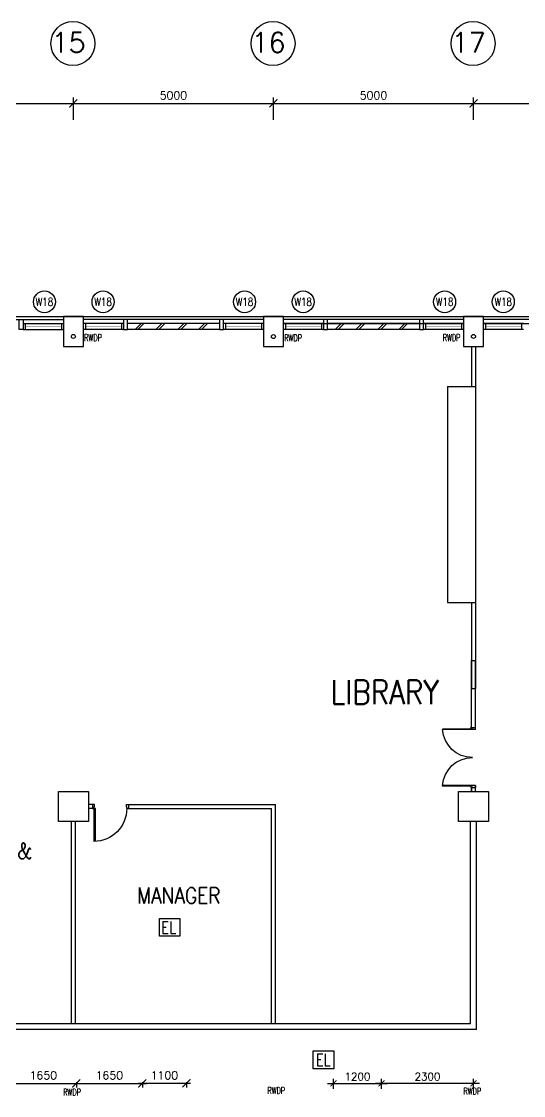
# Model space of a CAD drawing. Header units: feet. Extents: x 1613173 to 1750704, y -859418 to -757301.
# Drawn here: x 1684664 to 1697210, y -784147 to -757302 of the extents above; entities that cross this region are included whole.
import ezdxf
from ezdxf.enums import TextEntityAlignment as Align

# ---------------------------------------------------------------- set-up
doc = ezdxf.new("R2010")
doc.units = ezdxf.units.FT
doc.header["$LTSCALE"] = 13
doc.header["$MEASUREMENT"] = 0
doc.layers.get('0').update_dxf_attribs({"linetype": 'CONTINUOUS'})
for name, color, linetype in [('-EL & K', 10, 'CONTINUOUS'), ('COL', 3, 'CONTINUOUS'), ('DIM', 7, 'CONTINUOUS'), ('DR', 7, 'CONTINUOUS'), ('extension', 1, 'CONTINUOUS'), ('FURN', 1, 'CONTINUOUS'), ('GRID-T', 7, 'CONTINUOUS'), ('hatch', 7, 'CONTINUOUS'), ('LINE', 7, 'CONTINUOUS'), ('partition', 7, 'CONTINUOUS'), ('RWDP', 145, 'CONTINUOUS'), ('T50', 4, 'CONTINUOUS'), ('WALL', 2, 'CONTINUOUS'), ('WIN', 5, 'CONTINUOUS'), ('WIN-T', 7, 'CONTINUOUS')]:
    doc.layers.add(name, color=color, linetype=linetype)
doc.styles.add('E', font='ROMANS.SHX', dxfattribs={"width": 0.9})
doc.styles.add('ROMANS', font='romans')
doc.styles.get("Standard").update_dxf_attribs({"font": 'ROMANS.SHX'})
doc.dimstyles.new('STANDARD$0', dxfattribs={"dimscale": 0, "dimtxt": 8, "dimasz": 6, "dimexe": 1, "dimexo": 1, "dimgap": 3, "dimtad": 1, "dimdec": 0, "dimlfac": -1, "dimrnd": 1, "dimzin": 0, "dimdsep": 46, "dimtxsty": 'Standard', "dimcen": 0, "dimclrd": 5, "dimclre": 250, "dimadec": 0, "dimazin": 0, "dimtfac": 1, "dimtdec": 4, "dimtofl": 0, "dimtmove": 0, "dimatfit": 3, "dimfxl": 1, "dimtolj": 1, "dimtzin": 0, "dimarcsym": 0})

# ---------------------------------------------------------------- blocks, each defined once
blk = doc.blocks.new('_ARCHTICK')
at = {"color": 0, "linetype": 'ByBlock', "const_width": 0.15}
blk.add_lwpolyline([(-0.5, -0.5), (0.5, 0.5)], dxfattribs=at)
blk = doc.blocks.new('*D92')
at = {"layer": 'DIM', "color": 7, "lineweight": -2, "transparency": 16777216}
for p, q in [((1680810, -759349), (1686110, -759349)), ((1680960, -759759), (1680960, -759199)), ((1685960, -759759), (1685960, -759199))]:
    blk.add_line(p, q, dxfattribs=at)
at = {"layer": 'DIM', "color": 7, "lineweight": -2, "transparency": 16777216, "xscale": 200, "yscale": 200, "zscale": 200, "rotation": 180}
blk.add_blockref('_ARCHTICK', (1680960, -759349), dxfattribs=at)
at = {"layer": 'DIM', "color": 7, "lineweight": -2, "transparency": 16777216, "xscale": 200, "yscale": 200, "zscale": 200}
blk.add_blockref('_ARCHTICK', (1685960, -759349), dxfattribs=at)
at = {"layer": 'DIM', "color": 7, "transparency": 16777216, "insert": (1683460, -759149), "char_height": 200, "attachment_point": 5, "style": 'ROMANS'}
blk.add_mtext('\\A1;5000', dxfattribs=at)
blk = doc.blocks.new('*D93')
at = {"layer": 'DIM', "color": 7, "lineweight": -2, "transparency": 16777216}
for p, q in [((1685810, -759349), (1691110, -759349)), ((1685960, -759759), (1685960, -759199)), ((1690960, -759759), (1690960, -759199))]:
    blk.add_line(p, q, dxfattribs=at)
at = {"layer": 'DIM', "color": 7, "lineweight": -2, "transparency": 16777216, "xscale": 200, "yscale": 200, "zscale": 200, "rotation": 180}
blk.add_blockref('_ARCHTICK', (1685960, -759349), dxfattribs=at)
at = {"layer": 'DIM', "color": 7, "lineweight": -2, "transparency": 16777216, "xscale": 200, "yscale": 200, "zscale": 200}
blk.add_blockref('_ARCHTICK', (1690960, -759349), dxfattribs=at)
at = {"layer": 'DIM', "color": 7, "transparency": 16777216, "insert": (1688460, -759149), "char_height": 200, "attachment_point": 5, "style": 'ROMANS'}
blk.add_mtext('\\A1;5000', dxfattribs=at)
blk = doc.blocks.new('*D94')
at = {"layer": 'DIM', "color": 7, "lineweight": -2, "transparency": 16777216}
for p, q in [((1690810, -759349), (1696110, -759349)), ((1690960, -759759), (1690960, -759199)), ((1695960, -759759), (1695960, -759199))]:
    blk.add_line(p, q, dxfattribs=at)
at = {"layer": 'DIM', "color": 7, "lineweight": -2, "transparency": 16777216, "xscale": 200, "yscale": 200, "zscale": 200, "rotation": 180}
blk.add_blockref('_ARCHTICK', (1690960, -759349), dxfattribs=at)
at = {"layer": 'DIM', "color": 7, "lineweight": -2, "transparency": 16777216, "xscale": 200, "yscale": 200, "zscale": 200}
blk.add_blockref('_ARCHTICK', (1695960, -759349), dxfattribs=at)
at = {"layer": 'DIM', "color": 7, "transparency": 16777216, "insert": (1693460, -759149), "char_height": 200, "attachment_point": 5, "style": 'ROMANS'}
blk.add_mtext('\\A1;5000', dxfattribs=at)
blk = doc.blocks.new('*D95')
at = {"layer": 'DIM', "color": 7, "lineweight": -2, "transparency": 16777216}
for p, q in [((1695810, -759349), (1701110, -759349)), ((1695960, -759759), (1695960, -759199)), ((1700960, -759759), (1700960, -759199))]:
    blk.add_line(p, q, dxfattribs=at)
at = {"layer": 'DIM', "color": 7, "lineweight": -2, "transparency": 16777216, "xscale": 200, "yscale": 200, "zscale": 200, "rotation": 180}
blk.add_blockref('_ARCHTICK', (1695960, -759349), dxfattribs=at)
at = {"layer": 'DIM', "color": 7, "lineweight": -2, "transparency": 16777216, "xscale": 200, "yscale": 200, "zscale": 200}
blk.add_blockref('_ARCHTICK', (1700960, -759349), dxfattribs=at)
at = {"layer": 'DIM', "color": 7, "transparency": 16777216, "insert": (1698460, -759149), "char_height": 200, "attachment_point": 5, "style": 'ROMANS'}
blk.add_mtext('\\A1;5000', dxfattribs=at)
blk = doc.blocks.new('*D322')
at = {"layer": 'DIM', "color": 7, "lineweight": -2, "transparency": 16777216}
for p, q in [((1684285, -783843), (1686135, -783843)), ((1684385, -783810), (1684385, -783943)), ((1686035, -783810), (1686035, -783943))]:
    blk.add_line(p, q, dxfattribs=at)
at = {"layer": 'DIM', "color": 7, "lineweight": -2, "transparency": 16777216, "xscale": 200, "yscale": 200, "zscale": 200, "rotation": 180}
blk.add_blockref('_ARCHTICK', (1684385, -783843), dxfattribs=at)
at = {"layer": 'DIM', "color": 7, "lineweight": -2, "transparency": 16777216, "xscale": 200, "yscale": 200, "zscale": 200}
blk.add_blockref('_ARCHTICK', (1686035, -783843), dxfattribs=at)
at = {"layer": 'DIM', "color": 7, "transparency": 16777216, "insert": (1685210, -783643), "char_height": 200, "attachment_point": 5, "style": 'ROMANS'}
blk.add_mtext('\\A1;1650', dxfattribs=at)
blk = doc.blocks.new('*D316')
at = {"layer": 'DIM', "color": 7, "lineweight": -2, "transparency": 16777216}
for p, q in [((1696110, -783843), (1693510, -783843)), ((1693660, -783983), (1693660, -783730)), ((1695960, -783983), (1695960, -783730))]:
    blk.add_line(p, q, dxfattribs=at)
at = {"layer": 'DIM', "color": 7, "lineweight": -2, "transparency": 16777216, "xscale": 150, "yscale": 150, "zscale": 150, "rotation": 180}
blk.add_blockref('_ARCHTICK', (1693660, -783843), dxfattribs=at)
at = {"layer": 'DIM', "color": 7, "lineweight": -2, "transparency": 16777216, "xscale": 150, "yscale": 150, "zscale": 150}
blk.add_blockref('_ARCHTICK', (1695960, -783843), dxfattribs=at)
at = {"layer": 'DIM', "color": 7, "transparency": 16777216, "insert": (1694810, -783674), "char_height": 187.5, "attachment_point": 5, "style": 'ROMANS'}
blk.add_mtext('\\A1;2300', dxfattribs=at)
blk = doc.blocks.new('*D318')
at = {"layer": 'DIM', "color": 7, "lineweight": -2, "transparency": 16777216}
for p, q in [((1692310, -783843), (1693810, -783843)), ((1692460, -783983), (1692460, -783730)), ((1693660, -783983), (1693660, -783730))]:
    blk.add_line(p, q, dxfattribs=at)
at = {"layer": 'DIM', "color": 7, "lineweight": -2, "transparency": 16777216, "xscale": 150, "yscale": 150, "zscale": 150, "rotation": 180}
blk.add_blockref('_ARCHTICK', (1692460, -783843), dxfattribs=at)
at = {"layer": 'DIM', "color": 7, "lineweight": -2, "transparency": 16777216, "xscale": 150, "yscale": 150, "zscale": 150}
blk.add_blockref('_ARCHTICK', (1693660, -783843), dxfattribs=at)
at = {"layer": 'DIM', "color": 7, "transparency": 16777216, "insert": (1693060, -783674), "char_height": 187.5, "attachment_point": 5, "style": 'ROMANS'}
blk.add_mtext('\\A1;1200', dxfattribs=at)
blk = doc.blocks.new('*D306')
at = {"layer": 'DIM', "color": 7, "lineweight": -2, "transparency": 16777216}
for p, q in [((1685935, -783843), (1687785, -783843)), ((1686035, -783810), (1686035, -783943)), ((1687685, -783810), (1687685, -783943))]:
    blk.add_line(p, q, dxfattribs=at)
at = {"layer": 'DIM', "color": 7, "lineweight": -2, "transparency": 16777216, "xscale": 200, "yscale": 200, "zscale": 200, "rotation": 180}
blk.add_blockref('_ARCHTICK', (1686035, -783843), dxfattribs=at)
at = {"layer": 'DIM', "color": 7, "lineweight": -2, "transparency": 16777216, "xscale": 200, "yscale": 200, "zscale": 200}
blk.add_blockref('_ARCHTICK', (1687685, -783843), dxfattribs=at)
at = {"layer": 'DIM', "color": 7, "transparency": 16777216, "insert": (1686860, -783643), "char_height": 200, "attachment_point": 5, "style": 'ROMANS'}
blk.add_mtext('\\A1;1650', dxfattribs=at)
blk = doc.blocks.new('*D307')
at = {"layer": 'DIM', "color": 7, "lineweight": -2, "transparency": 16777216}
for p, q in [((1688885, -783843), (1687585, -783843)), ((1687685, -783810), (1687685, -783943)), ((1688785, -783810), (1688785, -783943))]:
    blk.add_line(p, q, dxfattribs=at)
at = {"layer": 'DIM', "color": 7, "lineweight": -2, "transparency": 16777216, "xscale": 200, "yscale": 200, "zscale": 200, "rotation": 180}
blk.add_blockref('_ARCHTICK', (1687685, -783843), dxfattribs=at)
at = {"layer": 'DIM', "color": 7, "lineweight": -2, "transparency": 16777216, "xscale": 200, "yscale": 200, "zscale": 200}
blk.add_blockref('_ARCHTICK', (1688785, -783843), dxfattribs=at)
at = {"layer": 'DIM', "color": 7, "transparency": 16777216, "insert": (1688235, -783643), "char_height": 200, "attachment_point": 5, "style": 'ROMANS'}
blk.add_mtext('\\A1;1100', dxfattribs=at)
blk = doc.blocks.new('d900-1b1')
at = {"layer": 'DR'}
for p, q in [((40, 100), (40, 920)), ((80, 919), (80, 100)), ((0, 0), (0, 100)), ((0, 100), (40, 100)), ((50, 0), (0, 0)), ((80, 100), (40, 100)), ((40, 100), (40, 60)), ((40, 60), (50, 60)), ((50, 60), (50, 0)), ((860, 60), (850, 60)), ((850, 60), (850, 0)), ((850, 0), (900, 0)), ((860, 100), (860, 60)), ((900, 100), (860, 100)), ((900, 0), (900, 100))]:
    blk.add_line(p, q, dxfattribs=at)
blk.add_arc((40, 100), 820, 0, 90, dxfattribs=at)
blk = doc.blocks.new('D1500-1')
at = {"layer": 'DR'}
for p, q in [((38, 77), (38, 821)), ((38, 821), (50, 820)), ((50, 0), (50, 820)), ((1462, 821), (1450, 820)), ((1450, 0), (1450, 820)), ((1462, 77), (1462, 821)), ((38, 115), (0, 115)), ((50, 0), (0, 0)), ((50, 77), (38, 77)), ((1450, 77), (1462, 77)), ((1462, 115), (1500, 115)), ((1450, 0), (1500, 0))]:
    blk.add_line(p, q, dxfattribs=at)
for centre, start, end in [((5, 77), 0.0238, 86.5289), ((1495, 77), 93.4711, 179.9762)]:
    blk.add_arc(centre, 745, start, end, dxfattribs=at)

msp = doc.modelspace()

# ---------------------------------------------------------------- linework, layer by layer
at = {"layer": '-EL & K', "color": 0}
for p, q in [((1691956.3, -783029.2), (1692470.2, -783029.2)), ((1691956.3, -783476.3), (1691956.3, -783029.2)), ((1692470.2, -783029.2), (1692470.2, -783476.3)), ((1692470.2, -783476.3), (1691956.3, -783476.3))]:
    msp.add_line(p, q, dxfattribs=at)
msp.add_lwpolyline([(1688109.5, -779719), (1688623.4, -779719), (1688623.4, -780166.1), (1688109.5, -780166.1)], close=True, dxfattribs=at)
at = {"color": 0}
for p, q in [((1681210.2, -764749.1), (1685710.2, -764749.1)), ((1690710.2, -764749.1), (1686210.2, -764749.1)), ((1695710.2, -764749.1), (1691210.2, -764749.1)), ((1700710.2, -764749.1), (1696210.2, -764749.1))]:
    msp.add_line(p, q, dxfattribs=at)
at = {"layer": 'COL', "color": 0}
for points in [[(1685710.2, -764674.1), (1685710.2, -765424.1), (1686210.2, -765424.1), (1686210.2, -764674.1)], [(1690710.2, -764674.1), (1690710.2, -765424.1), (1691210.2, -765424.1), (1691210.2, -764674.1)], [(1695710.2, -764674.1), (1695710.2, -765424.1), (1696210.2, -765424.1), (1696210.2, -764674.1)], [(1695710.2, -764674.1), (1695710.2, -765424.1), (1696210.2, -765424.1), (1696210.2, -764674.1)], [(1685585.2, -776549.1), (1686335.2, -776549.1), (1686335.2, -777299.1), (1685585.2, -777299.1)], [(1695585.2, -776549.1), (1696335.2, -776549.1), (1696335.2, -777299.1), (1695585.2, -777299.1)]]:
    msp.add_lwpolyline(points, close=True, dxfattribs=at)
at = {"layer": 'extension', "color": 0}
for p, q in [((1691210.2, -764849.1), (1695710.2, -764849.1)), ((1696210.2, -764849.1), (1700710.2, -764849.1))]:
    msp.add_line(p, q, dxfattribs=at)
at = {"layer": 'FURN', "color": 0}
for p, q in [((1695310.2, -766424.1), (1695310.2, -771824.1)), ((1695310.2, -766424.1), (1696010.2, -766424.1)), ((1696010.2, -766424.1), (1696010.2, -771824.1)), ((1695309, -771824.1), (1696010.2, -771824.1)), ((1695910.2, -773974.1), (1695910.2, -773274.1)), ((1695910.2, -773974.1), (1695910.2, -773974.1))]:
    msp.add_line(p, q, dxfattribs=at)
at = {"layer": 'GRID-T', "color": 0}
for centre in [(1685950, -757851.6), (1690950, -757851.6), (1695950, -757851.6)]:
    msp.add_circle(centre, 550, dxfattribs=at)
at = {"layer": 'hatch', "color": 0}
for p, q in [((1687504, -764999.1), (1687654, -764849.1)), ((1687575.6, -764999.1), (1687725.6, -764849.1)), ((1688021, -764999.1), (1688171, -764849.1)), ((1688092.6, -764999.1), (1688242.6, -764849.1)), ((1688573.3, -764999.1), (1688723.3, -764849.1)), ((1688644.9, -764999.1), (1688794.9, -764849.1)), ((1689090.3, -764999.1), (1689240.3, -764849.1)), ((1689161.9, -764999.1), (1689311.9, -764849.1)), ((1692504, -764999.1), (1692654, -764849.1)), ((1692575.6, -764999.1), (1692725.6, -764849.1)), ((1693021, -764999.1), (1693171, -764849.1)), ((1693092.6, -764999.1), (1693242.6, -764849.1)), ((1693573.3, -764999.1), (1693723.3, -764849.1)), ((1693644.9, -764999.1), (1693794.9, -764849.1)), ((1694090.3, -764999.1), (1694240.3, -764849.1)), ((1694161.9, -764999.1), (1694311.9, -764849.1))]:
    msp.add_line(p, q, dxfattribs=at)
at = {"layer": 'LINE', "color": 0}
msp.add_line((1675210.2, -764674.1), (1700710.2, -764674.1), dxfattribs=at)
at = {"layer": 'partition', "color": 0}
for p, q in [((1695910.2, -765424.1), (1695910.2, -766424.1)), ((1696010.2, -765424.1), (1696010.2, -766424.1)), ((1695910.2, -771824.1), (1695910.2, -772274.1)), ((1696010.2, -771824.1), (1696010.2, -772274.1)), ((1695910.2, -772274.1), (1695910.2, -773974.1)), ((1696010.2, -772274.1), (1696010.2, -773974.1)), ((1695910.2, -774949.1), (1695910.2, -773274.1)), ((1695910.2, -773274.1), (1696010.2, -773274.1)), ((1695910.2, -773274.1), (1695910.2, -773974.1)), ((1696010.2, -774949.1), (1696010.2, -773274.1)), ((1696010.2, -773774.1), (1696010.2, -773974.1)), ((1695910.2, -773974.1), (1696010.2, -773974.1)), ((1695895.2, -774949.1), (1696010.2, -774949.1)), ((1695895.2, -776449.1), (1696010.2, -776449.1)), ((1695910.2, -776549.1), (1695910.2, -776449.1)), ((1695910.2, -776549.1), (1695910.2, -776449.1)), ((1695910.2, -776449.1), (1695910.2, -776549.1)), ((1696010.2, -776549.1), (1696010.2, -776399.1)), ((1696010.2, -776549.1), (1696010.2, -776449.1)), ((1686435.2, -776874.1), (1686335.2, -776874.1)), ((1687335.2, -776874.1), (1691012.1, -776874.1)), ((1691010.2, -782349.1), (1691010.2, -776874.1)), ((1686435.2, -776974.1), (1686335.2, -776974.1)), ((1687335.2, -776974.1), (1690910.2, -776974.1)), ((1690910.2, -782349.1), (1690910.2, -776975.8)), ((1685910.2, -782349.1), (1685910.2, -777299.1)), ((1686010.2, -782349.1), (1686010.2, -777299.1))]:
    msp.add_line(p, q, dxfattribs=at)
at = {"layer": 'RWDP', "color": 0}
for centre in [(1685960.2, -765174.1), (1690960.2, -765176.8), (1695960.2, -765174.1)]:
    msp.add_circle(centre, 50, dxfattribs=at)
at = {"layer": 'WALL', "color": 0}
for p, q in [((1695885.2, -782349.1), (1695885.2, -777299.1)), ((1696035.2, -782499.1), (1696035.2, -777299.1)), ((1696035.2, -782499.1), (1675251.7, -782499.1)), ((1682355.2, -782349.1), (1695885.2, -782349.1))]:
    msp.add_line(p, q, dxfattribs=at)
for points in [[(1684710.2, -764749.1), (1684710.2, -764999.1), (1684610.2, -764999.1), (1684610.2, -764749.1)], [(1687210.2, -764749.1), (1687210.2, -764999.1), (1687310.2, -764999.1), (1687310.2, -764749.1)], [(1689610.2, -764749.1), (1689610.2, -764999.1), (1689710.2, -764999.1), (1689710.2, -764749.1)], [(1692210.2, -764749.1), (1692210.2, -764999.1), (1692310.2, -764999.1), (1692310.2, -764749.1)], [(1694610.2, -764749.1), (1694610.2, -764999.1), (1694710.2, -764999.1), (1694710.2, -764749.1)]]:
    msp.add_lwpolyline(points, close=True, dxfattribs=at)
at = {"layer": 'WIN', "color": 0}
for p, q in [((1684710.2, -764849.1), (1685710.2, -764849.1)), ((1684710.2, -764999.1), (1685710.2, -764999.1)), ((1684760.2, -764849.1), (1684760.2, -764999.1)), ((1685660.2, -764849.1), (1685660.2, -764999.1)), ((1687210.2, -764849.1), (1686210.2, -764849.1)), ((1687210.2, -764999.1), (1686210.2, -764999.1)), ((1686260.2, -764849.1), (1686260.2, -764999.1)), ((1687160.2, -764849.1), (1687160.2, -764999.1)), ((1689610.2, -764849.1), (1687310.2, -764849.1)), ((1689610.2, -764999.1), (1687310.2, -764999.1)), ((1690710.2, -764849.1), (1689710.2, -764849.1)), ((1690710.2, -764999.1), (1689710.2, -764999.1)), ((1689760.2, -764849.1), (1689760.2, -764999.1)), ((1690660.2, -764849.1), (1690660.2, -764999.1)), ((1692210.2, -764849.1), (1691210.2, -764849.1)), ((1692210.2, -764999.1), (1691210.2, -764999.1)), ((1691260.2, -764849.1), (1691260.2, -764999.1)), ((1692160.2, -764849.1), (1692160.2, -764999.1)), ((1694610.2, -764849.1), (1692310.2, -764849.1)), ((1694610.2, -764999.1), (1692310.2, -764999.1)), ((1695710.2, -764849.1), (1694710.2, -764849.1)), ((1695710.2, -764999.1), (1694710.2, -764999.1)), ((1694760.2, -764849.1), (1694760.2, -764999.1)), ((1695660.2, -764849.1), (1695660.2, -764999.1)), ((1697210.2, -764849.1), (1696210.2, -764849.1)), ((1697210.2, -764999.1), (1696210.2, -764999.1)), ((1696260.2, -764849.1), (1696260.2, -764999.1)), ((1697160.2, -764849.1), (1697160.2, -764999.1))]:
    msp.add_line(p, q, dxfattribs=at)
at = {"layer": 'WIN', "color": 0, "const_width": 10, "flags": 128}
for points in [[(1684760.2, -764924.1), (1685660.2, -764924.1)], [(1687160.2, -764924.1), (1686260.2, -764924.1)], [(1689760.2, -764924.1), (1690660.2, -764924.1)], [(1692160.2, -764924.1), (1691260.2, -764924.1)], [(1694760.2, -764924.1), (1695660.2, -764924.1)], [(1697160.2, -764924.1), (1696260.2, -764924.1)]]:
    msp.add_lwpolyline(points, dxfattribs=at)
at = {"layer": 'WIN-T', "color": 0}
for centre in [(1685238.6, -764309.2), (1686703.9, -764309.2), (1690238.6, -764309.2), (1691703.9, -764309.2), (1695238.6, -764309.2), (1696703.9, -764309.2)]:
    msp.add_circle(centre, 275, dxfattribs=at)

# ---------------------------------------------------------------- block references
at = {"layer": 'DR', "color": 0, "xscale": -1}
for name, p, rotation in [('D1500-1', (1696010.2, -774949.1), 90), ('d900-1b1', (1686435.2, -776874.1), 180.0000000133402)]:
    msp.add_blockref(name, p, dxfattribs=dict(at, rotation=rotation))

# ---------------------------------------------------------------- texts
at = {"layer": '-EL & K', "color": 0, "style": 'E', "width": 0.8}
for p in [(1688158.6, -780096.1), (1692017.8, -783406.3)]:
    msp.add_text('EL', height=300, dxfattribs=at).set_placement(p)
at = {"layer": 'GRID-T', "color": 0, "style": 'ROMANS'}
for s, p in [('15', (1685409.8, -758077.3)), ('16', (1690409.8, -758077.3)), ('17', (1695409.8, -758077.3))]:
    msp.add_text(s, height=500, dxfattribs=at).set_placement(p)
at = {"layer": 'RWDP', "color": 0, "style": 'ROMANS', "width": 0.7}
for p in [(1686230.6, -765291.1), (1691230.6, -765293.8), (1695190.4, -765291.1), (1685707.1, -784146.5), (1690809, -784106.8), (1695708.9, -784121.4)]:
    msp.add_text('RWDP', height=170, dxfattribs=at).set_placement(p)
at = {"layer": 'T50', "color": 0, "style": 'ROMANS', "width": 0.85}
msp.add_text('LIBRARY', height=600, dxfattribs=at).set_placement((1692389.8, -774363.6))
for s, p in [('CATALOGUING & ', (1683241.1, -778028.3)), ('MANAGER', (1688596.9, -779150.3))]:
    msp.add_text(s, height=400, dxfattribs=at).set_placement(p, align=Align.MIDDLE_CENTER)
at = {"layer": 'WIN-T', "color": 0, "style": 'ROMANS', "width": 0.8}
for p in [(1685238.6, -764309.2), (1686703.9, -764309.2), (1690238.6, -764309.2), (1691703.9, -764309.2), (1695238.6, -764309.2), (1696703.9, -764309.2)]:
    msp.add_text('W18', height=200, dxfattribs=at).set_placement(p, align=Align.MIDDLE_CENTER)

# ---------------------------------------------------------------- dimensions: what is measured, and where the dimension line sits
at = {"layer": 'DIM', "color": 0}
for p1, p2, distance, override, picture, middle in [((1680960.2, -759909.3), (1685960.2, -759909.3), 560.1, {"dimscale": 100, "dimtxt": 2, "dimasz": 2, "dimexe": 1.5, "dimexo": 1.5, "dimgap": 1, "dimtxsty": 'ROMANS', "dimblk": 'ARCHTICK', "dimdle": 1.5, "dimclrd": 7, "dimclre": 7, "dimclrt": 7, "dimtdec": 0, "dimtmove": 2}, '*D92', (1683460.2, -759149.2)), ((1685960.2, -759909.3), (1690960.2, -759909.3), 560.1, {"dimscale": 100, "dimtxt": 2, "dimasz": 2, "dimexe": 1.5, "dimexo": 1.5, "dimgap": 1, "dimtxsty": 'ROMANS', "dimblk": 'ARCHTICK', "dimdle": 1.5, "dimclrd": 7, "dimclre": 7, "dimclrt": 7, "dimtdec": 0, "dimtmove": 2}, '*D93', (1688460.2, -759149.2)), ((1690960.2, -759909.3), (1695960.2, -759909.3), 560.1, {"dimscale": 100, "dimtxt": 2, "dimasz": 2, "dimexe": 1.5, "dimexo": 1.5, "dimgap": 1, "dimtxsty": 'ROMANS', "dimblk": 'ARCHTICK', "dimdle": 1.5, "dimclrd": 7, "dimclre": 7, "dimclrt": 7, "dimtdec": 0, "dimtmove": 2}, '*D94', (1693460.2, -759149.2)), ((1695960.2, -759909.3), (1700960.2, -759909.3), 560.1, {"dimscale": 100, "dimtxt": 2, "dimasz": 2, "dimexe": 1.5, "dimexo": 1.5, "dimgap": 1, "dimtxsty": 'ROMANS', "dimblk": 'ARCHTICK', "dimdle": 1.5, "dimclrd": 7, "dimclre": 7, "dimclrt": 7, "dimtdec": 0, "dimtmove": 2}, '*D95', (1698460.2, -759149.2)), ((1692460.2, -784095.6), (1693660.2, -784095.6), 252.6, {"dimscale": 75, "dimtxt": 2.5, "dimasz": 2, "dimexe": 1.5, "dimexo": 1.5, "dimgap": 1, "dimzin": 1, "dimtxsty": 'ROMANS', "dimblk": 'ARCHTICK', "dimdle": 2, "dimclrd": 7, "dimclre": 7, "dimclrt": 7, "dimtdec": 0, "dimtmove": 2, "dimtzin": 1}, '*D318', (1693060.2, -783674.2)), ((1695960.2, -784095.6), (1693660.2, -784095.6), -252.6, {"dimscale": 75, "dimtxt": 2.5, "dimasz": 2, "dimexe": 1.5, "dimexo": 1.5, "dimgap": 1, "dimzin": 1, "dimtxsty": 'ROMANS', "dimblk": 'ARCHTICK', "dimdle": 2, "dimclrd": 7, "dimclre": 7, "dimclrt": 7, "dimtdec": 0, "dimtmove": 2, "dimtzin": 1}, '*D316', (1694810.2, -783674.2))]:
    dim = msp.add_aligned_dim(p1=p1, p2=p2, distance=distance, dimstyle='STANDARD$0', override=override, dxfattribs=at)
    dim.commit()
    dim.dimension.update_dxf_attribs({"geometry": picture, "text_midpoint": middle})
for base, p1, p2, picture, middle in [((1686035.2, -783842.9), (1684385.2, -783710.4), (1686035.2, -783710.4), '*D322', (1685210.2, -783642.9)), ((1687685.2, -783842.9), (1686035.2, -783710.4), (1687685.2, -783710.4), '*D306', (1686860.2, -783642.9))]:
    dim = msp.add_linear_dim(base=base, p1=p1, p2=p2, angle=180, dimstyle='STANDARD$0', override={"dimscale": 100, "dimtxt": 2, "dimasz": 2, "dimgap": 1, "dimtxsty": 'ROMANS', "dimblk": 'ARCHTICK', "dimdle": 1, "dimclrd": 7, "dimclre": 7, "dimclrt": 7, "dimtdec": 0, "dimtmove": 2}, dxfattribs=at)
    dim.commit()
    dim.dimension.update_dxf_attribs({"geometry": picture, "text_midpoint": middle})
dim = msp.add_linear_dim(base=(1687685.2, -783842.9), p1=(1688785.2, -783710.4), p2=(1687685.2, -783710.4), dimstyle='STANDARD$0', override={"dimscale": 100, "dimtxt": 2, "dimasz": 2, "dimgap": 1, "dimtxsty": 'ROMANS', "dimblk": 'ARCHTICK', "dimdle": 1, "dimclrd": 7, "dimclre": 7, "dimclrt": 7, "dimtdec": 0, "dimtmove": 2}, dxfattribs=at)
dim.commit()
dim.dimension.update_dxf_attribs({"geometry": '*D307', "text_midpoint": (1688235.2, -783642.9)})

doc.saveas('drawing.dxf')
